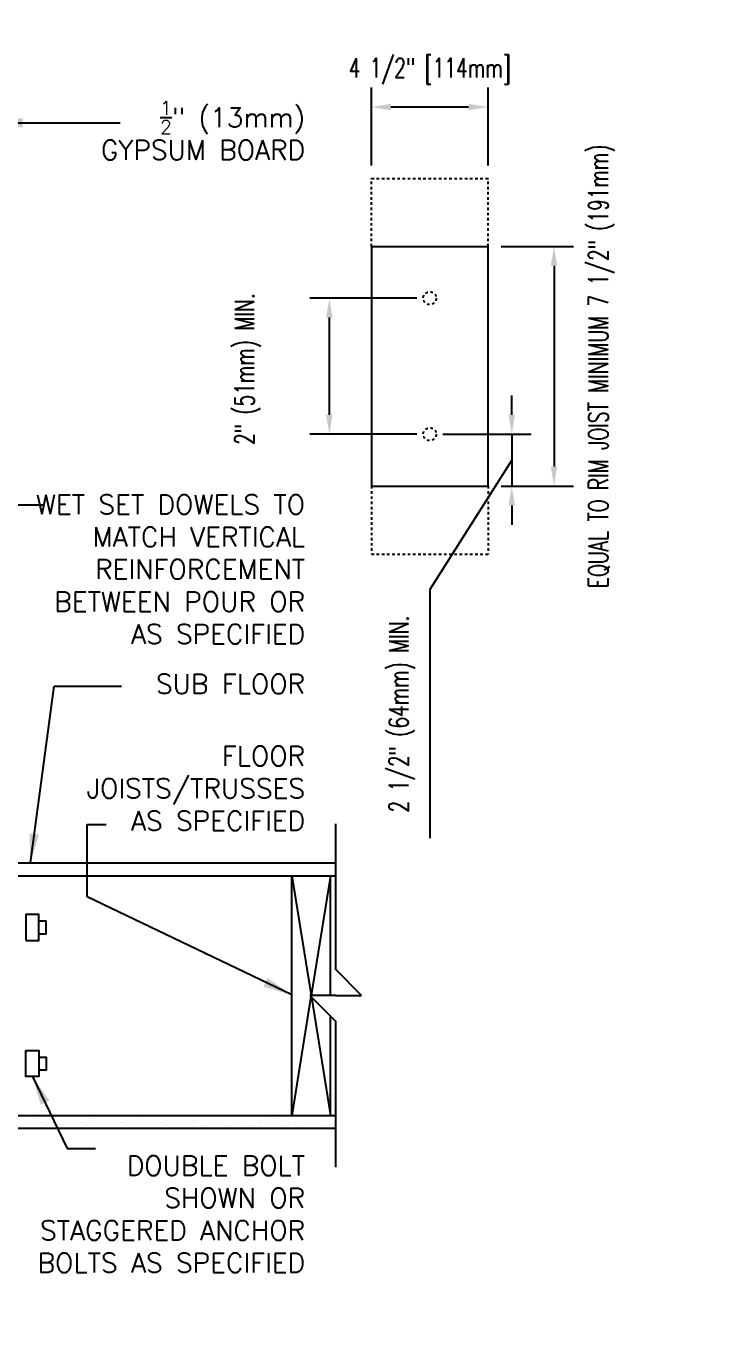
# Model space of a CAD drawing. Header units: inches. Extents: x 66.7 to 127, y -69.4 to 7.6.
# Drawn here: x 100 to 127, y -42.5 to 7.6 of the extents above; entities that cross this region are included whole.
import ezdxf

# ---------------------------------------------------------------- set-up
doc = ezdxf.new("R2010")
doc.units = ezdxf.units.IN
doc.header["$LTSCALE"] = 0.5
doc.header["$MEASUREMENT"] = 0
doc.linetypes.add('HIDDEN2', pattern=[0.1875, 0.125, -0.0625])
for name, color, linetype in [('HATCH', 12, 'Continuous'), ('LINE18', 9, 'Continuous'), ('line25', 2, 'Continuous'), ('LINE9', 9, 'Continuous'), ('TEXT', 4, 'Continuous')]:
    doc.layers.add(name, color=color, linetype=linetype)
doc.styles.add('DIM', font='romans.shx', dxfattribs={"width": 0.7})
doc.styles.add('ROMANS', font='romans.shx', dxfattribs={"height": 1.125})
doc.dimstyles.new('ext_12', dxfattribs={"dimscale": 12, "dimtxt": 0.09375, "dimasz": 0.09375, "dimexe": 0.09375, "dimexo": 0.0625, "dimgap": 0.0625, "dimtad": 1, "dimdec": 1, "dimzin": 3, "dimdsep": 46, "dimlunit": 4, "dimtxsty": 'DIM', "dimcen": 0.09, "dimdle": 0.09375, "dimclrt": 4, "dimadec": 0, "dimazin": 0, "dimtfac": 1, "dimtdec": 1, "dimtmove": 2, "dimatfit": 3, "dimfxl": 1, "dimfrac": 2, "dimtolj": 1, "dimtzin": 0, "dimarcsym": 0})
doc.dimstyles.new('ext_8', dxfattribs={"dimscale": 8, "dimtxt": 0.09375, "dimasz": 0.09375, "dimexe": 0.09375, "dimexo": 0.0625, "dimgap": 0.0625, "dimtad": 1, "dimdec": 1, "dimzin": 3, "dimdsep": 46, "dimlunit": 4, "dimtxsty": 'DIM', "dimcen": 0.09, "dimdle": 0.09375, "dimclrt": 4, "dimadec": 0, "dimazin": 0, "dimtfac": 1, "dimtdec": 1, "dimtmove": 2, "dimatfit": 3, "dimfxl": 1, "dimfrac": 2, "dimtolj": 1, "dimtzin": 0, "dimarcsym": 0})

# ---------------------------------------------------------------- blocks, each defined once
blk = doc.blocks.new('*D2')
at = {"layer": 'Defpoints', "color": 0, "transparency": 16777216}
for p in [(113.283, 4.476), (113.283, 1.724), (117.783, 1.724)]:
    blk.add_point(p, dxfattribs=at)
at = {"layer": 'TEXT', "color": 0, "lineweight": -2, "transparency": 16777216}
for p, q in [((113.283, 2.224), (113.283, 5.226)), ((117.783, 2.224), (117.783, 5.226)), ((117.033, 4.476), (114.033, 4.476))]:
    blk.add_line(p, q, dxfattribs=at)
at = {"layer": 'TEXT', "color": 0, "transparency": 16777216}
for points in [[(114.033, 4.601), (114.033, 4.351), (113.283, 4.476)], [(117.033, 4.601), (117.033, 4.351), (117.783, 4.476)]]:
    blk.add_solid(points, dxfattribs=at)
at = {"layer": 'TEXT', "color": 4, "transparency": 16777216, "insert": (115.533, 5.862), "char_height": 0.75, "attachment_point": 5, "style": 'DIM'}
blk.add_mtext('\\A1;4 1/2" [114mm]', dxfattribs=at)
blk = doc.blocks.new('*D3')
at = {"layer": 'Defpoints', "color": 0, "transparency": 16777216}
for p in [(117.783, -0.901), (117.783, -10.151), (120.325, -10.151)]:
    blk.add_point(p, dxfattribs=at)
at = {"layer": 'TEXT', "color": 0, "lineweight": -2, "transparency": 16777216}
for p, q in [((118.283, -0.901), (121.075, -0.901)), ((120.325, -1.651), (120.325, -9.401)), ((118.283, -10.151), (121.075, -10.151))]:
    blk.add_line(p, q, dxfattribs=at)
at = {"layer": 'TEXT', "color": 0, "transparency": 16777216}
for points in [[(120.2, -1.651), (120.45, -1.651), (120.325, -0.901)], [(120.2, -9.401), (120.45, -9.401), (120.325, -10.151)]]:
    blk.add_solid(points, dxfattribs=at)
at = {"layer": 'TEXT', "color": 4, "transparency": 16777216, "insert": (122.162, -5.526), "char_height": 0.75, "attachment_point": 5, "rotation": 90, "style": 'DIM'}
blk.add_mtext('\\A1;EQUAL TO RIM JOIST MINIMUM 7 1/2" (191mm) ', dxfattribs=at)
blk = doc.blocks.new('*D4')
at = {"layer": 'Defpoints', "color": 0, "transparency": 16777216}
for p in [(111.661, -2.901), (115.533, -2.901), (115.533, -8.151)]:
    blk.add_point(p, dxfattribs=at)
at = {"layer": 'TEXT', "color": 0, "lineweight": -2, "transparency": 16777216}
for p, q in [((115.033, -2.901), (110.911, -2.901)), ((111.661, -7.401), (111.661, -3.651)), ((115.033, -8.151), (110.911, -8.151))]:
    blk.add_line(p, q, dxfattribs=at)
at = {"layer": 'TEXT', "color": 0, "transparency": 16777216}
for points in [[(111.536, -3.651), (111.786, -3.651), (111.661, -2.901)], [(111.536, -7.401), (111.786, -7.401), (111.661, -8.151)]]:
    blk.add_solid(points, dxfattribs=at)
at = {"layer": 'TEXT', "color": 4, "transparency": 16777216, "insert": (108.508, -5.636), "char_height": 0.75, "attachment_point": 5, "rotation": 90, "style": 'DIM'}
blk.add_mtext('\\A1;2" (51mm) MIN.', dxfattribs=at)
blk = doc.blocks.new('*D5')
at = {"layer": 'Defpoints', "color": 0, "transparency": 16777216}
for p in [(115.533, -8.151), (117.783, -10.151), (118.697, -10.151)]:
    blk.add_point(p, dxfattribs=at)
at = {"layer": 'TEXT', "color": 0, "lineweight": -2, "transparency": 16777216}
for p, q in [((118.697, -7.401), (118.697, -6.651)), ((116.033, -8.151), (119.447, -8.151)), ((118.697, -8.151), (118.697, -10.151)), ((118.697, -8.151), (118.697, -10.151)), ((118.697, -9.151), (115.533, -14.148)), ((118.283, -10.151), (119.447, -10.151)), ((118.697, -10.901), (118.697, -11.651)), ((115.533, -14.148), (115.533, -23.748))]:
    blk.add_line(p, q, dxfattribs=at)
at = {"layer": 'TEXT', "color": 0, "transparency": 16777216}
for points in [[(118.572, -7.401), (118.822, -7.401), (118.697, -8.151)], [(118.572, -10.901), (118.822, -10.901), (118.697, -10.151)]]:
    blk.add_solid(points, dxfattribs=at)
at = {"layer": 'TEXT', "color": 4, "transparency": 16777216, "insert": (114.461, -18.948), "char_height": 0.75, "attachment_point": 5, "rotation": 90, "style": 'DIM'}
blk.add_mtext('\\A1;2 1/2" (64mm) MIN.', dxfattribs=at)

msp = doc.modelspace()

# ---------------------------------------------------------------- linework, layer by layer
at = {"layer": 'HATCH'}
for p, q in [((110.208, -25.19), (110.958, -29.815)), ((111.708, -25.19), (110.958, -29.815)), ((110.951, -29.859), (110.208, -34.44)), ((110.968, -29.876), (111.708, -34.44)), ((100.409, -34.476), (100.409, -34.476)), ((100.483, -34.473), (100.483, -34.473)), ((100.67, -34.441), (100.67, -34.441)), ((101.791, -34.456), (101.791, -34.456)), ((103.07, -34.462), (103.07, -34.462)), ((110.291, -34.469), (110.291, -34.469)), ((100.357, -34.546), (100.357, -34.546)), ((100.538, -34.708), (100.538, -34.708)), ((100.749, -34.842), (100.749, -34.842)), ((102.095, -34.705), (102.095, -34.705)), ((102.306, -34.839), (102.306, -34.839)), ((102.358, -34.563), (102.358, -34.563)), ((102.45, -34.648), (102.45, -34.648)), ((102.467, -34.925), (102.467, -34.925)), ((103.652, -34.702), (103.652, -34.702)), ((103.776, -34.908), (103.776, -34.908)), ((103.863, -34.836), (103.863, -34.836)), ((104.388, -34.608), (104.388, -34.608)), ((105.055, -34.914), (105.055, -34.914)), ((105.209, -34.699), (105.209, -34.699)), ((105.42, -34.833), (105.42, -34.833)), ((106.389, -34.625), (106.389, -34.625)), ((106.406, -34.866), (106.406, -34.866)), ((106.481, -34.709), (106.481, -34.709)), ((106.766, -34.696), (106.766, -34.696)), ((106.921, -34.913), (106.921, -34.913)), ((106.977, -34.831), (106.977, -34.831)), ((107.6, -34.824), (107.6, -34.824)), ((107.715, -34.849), (107.715, -34.849)), ((107.86, -34.789), (107.86, -34.789)), ((108.266, -34.736), (108.266, -34.736)), ((108.323, -34.693), (108.323, -34.693)), ((108.419, -34.669), (108.419, -34.669)), ((108.534, -34.828), (108.534, -34.828)), ((108.946, -34.646), (108.946, -34.646)), ((108.994, -34.855), (108.994, -34.855)), ((109.206, -34.612), (109.206, -34.612)), ((109.612, -34.559), (109.612, -34.559)), ((109.88, -34.691), (109.88, -34.691)), ((110.091, -34.825), (110.091, -34.825)), ((110.344, -34.806), (110.344, -34.806)), ((110.42, -34.686), (110.42, -34.686)), ((110.512, -34.771), (110.512, -34.771)), ((111.437, -34.688), (111.437, -34.688)), ((111.648, -34.822), (111.648, -34.822)), ((111.653, -34.79), (111.653, -34.79))]:
    msp.add_line(p, q, dxfattribs=at)
at = {"layer": 'LINE18'}
for points in [[(99.958, -27.69), (100.458, -27.69), (100.458, -26.69), (99.958, -26.69)], [(99.958, -31.94), (100.458, -31.94), (100.458, -32.94), (99.958, -32.94)]]:
    msp.add_lwpolyline(points, close=True, dxfattribs=at)
for points in [[(100.458, -27.44), (100.739, -27.44), (100.739, -26.94), (100.458, -26.94)], [(100.458, -32.19), (100.739, -32.19), (100.739, -32.69), (100.458, -32.69)]]:
    msp.add_lwpolyline(points, dxfattribs=at)
at = {"layer": 'line25'}
for p, q in [((98.208, -25.19), (111.906, -25.19)), ((110.208, -34.44), (110.208, -25.19)), ((111.708, -29.815), (111.708, -25.19)), ((111.708, -34.44), (111.708, -30.616)), ((98.208, -34.44), (111.906, -34.44))]:
    msp.add_line(p, q, dxfattribs=at)
at = {"layer": 'LINE9', "linetype": 'HIDDEN2'}
for p, q in [((113.283, 1.724), (117.783, 1.724)), ((113.283, -0.901), (113.283, 1.724)), ((117.783, -0.901), (117.783, 1.724)), ((113.283, -10.151), (113.283, -12.776)), ((117.783, -10.151), (117.783, -12.776)), ((113.283, -12.776), (117.783, -12.776))]:
    msp.add_line(p, q, dxfattribs=at)
at = {"layer": 'LINE9'}
for p, q in [((113.283, -0.901), (113.283, -10.151)), ((113.283, -0.901), (117.783, -0.901)), ((117.783, -10.151), (117.783, -0.901)), ((113.283, -10.151), (117.783, -10.151)), ((111.906, -28.815), (111.906, -23.19)), ((98.208, -24.69), (111.906, -24.69)), ((112.906, -29.815), (111.906, -28.815)), ((111.906, -29.815), (110.906, -29.815)), ((110.906, -29.815), (111.906, -30.815)), ((111.906, -29.815), (112.906, -29.815)), ((111.906, -36.44), (111.906, -30.815)), ((98.208, -34.94), (111.906, -34.94))]:
    msp.add_line(p, q, dxfattribs=at)
at = {"layer": 'LINE9', "linetype": 'HIDDEN2'}
for centre in [(115.533, -2.901), (115.533, -8.151)]:
    msp.add_circle(centre, 0.25, dxfattribs=at)
at = {"layer": 'TEXT'}
msp.add_line((102.318, -23.213), (103.048, -23.213), dxfattribs=at)

# ---------------------------------------------------------------- texts
at = {"layer": 'TEXT', "char_height": 0.75, "attachment_point": 6, "style": 'ROMANS'}
for s, insert, width in [('\\A1;{\\H0.7x;\\S1/2;}" (13mm) GYPSUM BOARD', (110.726, 3.573), 9.63911), ('\\A1;WET SET DOWELS TO MATCH VERTICAL REINFORCEMENT {\\A0;BETWEEN POUR OR AS SPECIFIED}', (110.726, -13.364), 11.43486), ('\\A1;{\\H1x;SUB FLOOR}', (110.726, -17.789), 11.43486), ('\\A1;FLOOR JOISTS/TRUSSES \\PAS SPECIFIED', (110.726, -21.822), 11.43486), ('DOUBLE BOLT SHOWN OR STAGGERED ANCHOR BOLTS AS SPECIFIED', (110.726, -38.257), 11.43486)]:
    msp.add_mtext(s, dxfattribs=dict(at, insert=insert, width=width))

# ---------------------------------------------------------------- dimensions: what is measured, and where the dimension line sits
at = {"layer": 'TEXT'}
dim = msp.add_linear_dim(base=(113.283, 4.476), p1=(117.783, 1.724), p2=(113.283, 1.724), dimstyle='ext_8', dxfattribs=at)
dim.commit()
dim.dimension.update_dxf_attribs({"geometry": '*D2', "text_midpoint": (115.533, 5.862), "dimtype": 160})
dim = msp.add_linear_dim(base=(120.325, -10.151), p1=(117.783, -0.901), p2=(117.783, -10.151), angle=90, text='EQUAL TO RIM JOIST MINIMUM 7 1/2" (191mm) ', dimstyle='ext_8', dxfattribs=at)
dim.commit()
dim.dimension.update_dxf_attribs({"geometry": '*D3', "text_midpoint": (122.162, -5.526), "dimtype": 160})
for base, p2, angle, text, override, picture, middle in [((111.661, -2.901), (115.533, -2.901), 90, '2" (51mm) MIN.', {"dimtmove": 2}, '*D4', (108.508, -5.636)), ((118.697, -10.151), (117.783, -10.151), 270, '2 1/2" (64mm) MIN.', {"dimtmove": 1}, '*D5', (115.533, -14.648))]:
    dim = msp.add_linear_dim(base=base, p1=(115.533, -8.151), p2=p2, angle=angle, text=text, dimstyle='ext_8', override=override, dxfattribs=at)
    dim.commit()
    dim.dimension.update_dxf_attribs({"geometry": picture, "text_midpoint": middle, "dimtype": 160})

# ---------------------------------------------------------------- leaders
for points in [[(98.708, 3.87), (103.587, 3.87)], [(90.918, -10.875), (98.708, -10.875), (100.61, -10.875)], [(100.129, -24.69), (101.043, -17.872), (103.644, -17.872)], [(110.208, -29.792), (102.318, -26.006), (102.318, -23.213)], [(100.208, -32.94), (101.546, -35.714), (102.643, -35.714)], [(96.895, -35.753), (99.282, -43.132), (100.117, -43.132)]]:
    msp.add_leader(points, dimstyle='ext_12', override={"dimgap": 0.0625, "dimtad": 0}, dxfattribs=at)

doc.saveas('drawing.dxf')
